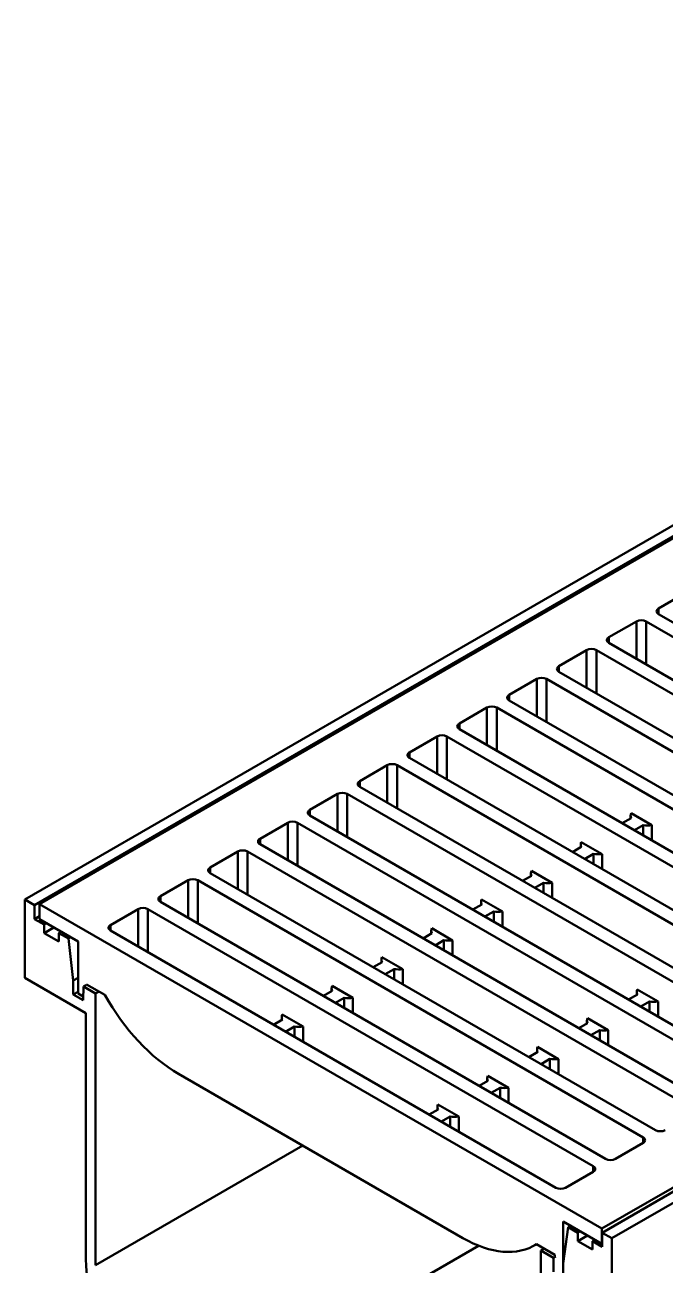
# Model space of a CAD drawing. Header units: millimetres. Extents: x 0 to 2100, y 0 to 1485.
# Drawn here: x 1194.5 to 1287.9, y 314.6 to 495.4 of the extents above; entities that cross this region are included whole.
import ezdxf

# ---------------------------------------------------------------- set-up
doc = ezdxf.new("R2010")
doc.units = ezdxf.units.MM
doc.header["$LTSCALE"] = 5
doc.layers.add('Sichtbar (ISO)', color=7, linetype='Continuous', lineweight=50)
doc.layers.add('Sichtbar schmal (ISO)', color=7, linetype='Continuous', lineweight=50)

msp = doc.modelspace()

# ---------------------------------------------------------------- linework, layer by layer
at = {"layer": 'Sichtbar (ISO)'}
for p, q in [((1194.502, 367.919), (1901.609, 776.167)), ((1195.916, 367.102), (1903.023, 775.351)), ((1196.659, 367.245), (1903.058, 775.085)), ((1278.612, 319.929), (1985.012, 727.769)), ((1278.648, 319.337), (1985.754, 727.586)), ((1280.062, 318.521), (1987.169, 726.769)), ((1286.899, 410.323), (1290.93, 412.65)), ((1351.812, 372.03), (1286.899, 409.507)), ((1279.635, 406.13), (1283.666, 408.457)), ((1285.08, 408.457), (1349.993, 370.979)), ((1344.548, 367.836), (1279.635, 405.313)), ((1272.372, 401.936), (1276.402, 404.263)), ((1277.816, 404.263), (1342.729, 366.786)), ((1265.108, 397.742), (1269.139, 400.069)), ((1270.553, 400.069), (1335.465, 362.592)), ((1337.284, 363.642), (1272.372, 401.119)), ((1330.02, 359.448), (1265.108, 396.926)), ((1257.844, 393.548), (1261.875, 395.875)), ((1263.289, 395.875), (1328.201, 358.398)), ((1322.757, 355.255), (1257.844, 392.732)), ((1250.581, 389.355), (1254.611, 391.682)), ((1256.025, 391.682), (1320.938, 354.205)), ((1243.317, 385.161), (1247.347, 387.488)), ((1248.762, 387.488), (1313.674, 350.011)), ((1315.493, 351.061), (1250.581, 388.538)), ((1308.229, 346.867), (1243.317, 384.345)), ((1236.053, 380.967), (1240.084, 383.294)), ((1241.498, 383.294), (1306.41, 345.817)), ((1300.966, 342.674), (1236.053, 380.151)), ((1281.603, 379.015), (1282.891, 379.758)), ((1282.806, 379.709), (1282.806, 380.132)), ((1282.88, 380.482), (1285.912, 378.732)), ((1228.789, 376.774), (1232.82, 379.101)), ((1234.234, 379.101), (1299.147, 341.623)), ((1283.371, 377.994), (1284.659, 378.738)), ((1284.659, 377.251), (1284.659, 378.738)), ((1285.912, 378.732), (1285.912, 376.527)), ((1275.617, 376.288), (1278.648, 374.538)), ((1221.526, 372.58), (1225.556, 374.907)), ((1226.97, 374.907), (1291.883, 337.43)), ((1293.702, 338.48), (1228.789, 375.957)), ((1274.339, 374.821), (1275.627, 375.565)), ((1275.542, 375.515), (1275.542, 375.938)), ((1276.107, 373.8), (1277.395, 374.544)), ((1277.395, 373.057), (1277.395, 374.544)), ((1278.648, 374.538), (1278.648, 372.333)), ((1214.262, 368.386), (1218.293, 370.713)), ((1219.707, 370.713), (1284.619, 333.236)), ((1286.438, 334.286), (1221.526, 371.763)), ((1267.076, 370.627), (1268.363, 371.371)), ((1268.278, 371.322), (1268.278, 371.744)), ((1268.353, 372.095), (1271.385, 370.344)), ((1268.843, 369.607), (1270.131, 370.35)), ((1270.131, 368.863), (1270.131, 370.35)), ((1271.385, 370.344), (1271.385, 368.14)), ((1194.502, 367.919), (1194.502, 356.488)), ((1195.916, 367.102), (1194.502, 367.919)), ((1195.916, 365.061), (1195.916, 367.102)), ((1278.612, 319.929), (1196.659, 367.245)), ((1196.659, 367.245), (1196.659, 365.041)), ((1279.174, 330.093), (1214.262, 367.57)), ((1259.812, 366.434), (1261.1, 367.177)), ((1261.015, 367.128), (1261.015, 367.551)), ((1261.089, 367.901), (1264.121, 366.15)), ((1195.916, 365.061), (1196.659, 365.49)), ((1206.998, 364.192), (1211.029, 366.52)), ((1212.443, 366.52), (1277.355, 329.042)), ((1261.58, 365.413), (1262.867, 366.157)), ((1262.867, 364.67), (1262.867, 366.157)), ((1264.121, 366.15), (1264.121, 363.946)), ((1197.33, 364.245), (1195.916, 365.061)), ((1196.659, 365.041), (1202.28, 361.795)), ((1197.33, 364.245), (1197.684, 364.449)), ((1197.33, 363.02), (1197.33, 364.245)), ((1197.33, 363.02), (1198.745, 363.836)), ((1253.825, 363.707), (1256.857, 361.957)), ((1199.452, 361.795), (1197.33, 363.02)), ((1199.452, 363.02), (1199.805, 363.224)), ((1200.866, 362.203), (1199.452, 363.02)), ((1199.452, 363.02), (1199.452, 361.795)), ((1200.866, 362.203), (1201.219, 362.407)), ((1201.573, 356.08), (1200.866, 362.203)), ((1202.28, 361.795), (1202.28, 354.202)), ((1271.911, 325.899), (1206.998, 363.376)), ((1252.548, 362.24), (1253.836, 362.983)), ((1253.751, 362.934), (1253.751, 363.357)), ((1254.316, 361.219), (1255.604, 361.963)), ((1255.604, 360.476), (1255.604, 361.963)), ((1256.857, 361.957), (1256.857, 359.752)), ((1245.284, 358.046), (1246.572, 358.79)), ((1246.487, 358.741), (1246.487, 359.163)), ((1246.562, 359.513), (1249.593, 357.763)), ((1194.502, 356.488), (1203.412, 351.344)), ((1201.573, 356.08), (1202.28, 356.488)), ((1247.052, 357.026), (1248.34, 357.769)), ((1248.34, 356.282), (1248.34, 357.769)), ((1249.593, 357.763), (1249.593, 355.559)), ((1201.573, 354.038), (1201.573, 356.08)), ((1201.573, 354.038), (1202.28, 354.447)), ((1203.064, 355.219), (1202.987, 353.222)), ((1203.064, 355.219), (1203.418, 355.423)), ((1204.826, 354.202), (1203.064, 355.219)), ((1203.518, 355.365), (1203.518, 355.528)), ((1203.518, 355.528), (1206.169, 353.998)), ((1204.826, 354.202), (1205.321, 354.487)), ((1238.021, 353.853), (1239.309, 354.596)), ((1239.223, 354.547), (1239.223, 354.97)), ((1239.298, 355.32), (1242.33, 353.569)), ((1283.713, 354.023), (1283.713, 354.446)), ((1283.787, 354.796), (1286.819, 353.046)), ((1202.987, 353.222), (1201.573, 354.038)), ((1202.28, 354.202), (1203.009, 353.781)), ((1204.826, 314.602), (1204.826, 354.202)), ((1239.789, 352.832), (1241.076, 353.575)), ((1241.076, 352.088), (1241.076, 353.575)), ((1242.33, 353.569), (1242.33, 351.365)), ((1283.798, 354.072), (1282.51, 353.329)), ((1285.566, 353.052), (1284.278, 352.308)), ((1285.566, 351.565), (1285.566, 353.052)), ((1286.819, 353.046), (1286.819, 350.841)), ((1203.412, 351.344), (1203.412, 315.418)), ((1232.034, 351.126), (1235.066, 349.376)), ((1230.757, 349.659), (1232.045, 350.402)), ((1231.96, 350.353), (1231.96, 350.776)), ((1232.525, 348.638), (1233.813, 349.382)), ((1233.813, 347.895), (1233.813, 349.382)), ((1235.066, 349.376), (1235.066, 347.171)), ((1276.534, 349.879), (1275.246, 349.135)), ((1276.449, 349.83), (1276.449, 350.252)), ((1276.524, 350.602), (1279.555, 348.852)), ((1278.302, 348.858), (1277.014, 348.115)), ((1278.302, 347.371), (1278.302, 348.858)), ((1279.555, 348.852), (1279.555, 346.647)), ((1269.27, 345.685), (1267.983, 344.942)), ((1269.185, 345.636), (1269.185, 346.059)), ((1269.26, 346.409), (1272.292, 344.658)), ((1271.038, 344.664), (1269.75, 343.921)), ((1271.038, 343.177), (1271.038, 344.664)), ((1272.292, 344.658), (1272.292, 342.454)), ((1216.914, 342.487), (1258.357, 318.56)), ((1261.921, 341.442), (1261.921, 341.865)), ((1261.996, 342.215), (1265.028, 340.465)), ((1262.007, 341.491), (1260.719, 340.748)), ((1263.774, 340.471), (1262.487, 339.727)), ((1263.774, 338.984), (1263.774, 340.471)), ((1265.028, 340.465), (1265.028, 338.26)), ((1254.743, 337.298), (1253.455, 336.554)), ((1254.658, 337.248), (1254.658, 337.671)), ((1254.732, 338.021), (1257.764, 336.271)), ((1256.511, 336.277), (1255.223, 335.533)), ((1256.511, 334.79), (1256.511, 336.277)), ((1257.764, 336.271), (1257.764, 334.066)), ((1284.619, 332.42), (1280.589, 330.093)), ((1277.355, 328.226), (1273.325, 325.899)), ((1272.991, 314.847), (1272.991, 320.97)), ((1272.991, 320.97), (1278.612, 317.725)), ((1273.698, 320.154), (1272.991, 314.847)), ((1273.698, 320.154), (1274.051, 320.358)), ((1275.112, 319.337), (1273.698, 320.154)), ((1275.112, 319.337), (1275.466, 319.541)), ((1275.112, 318.113), (1275.112, 319.337)), ((1275.112, 318.113), (1276.526, 318.929)), ((1277.233, 318.113), (1277.587, 318.317)), ((1278.612, 317.725), (1278.612, 319.929)), ((1278.648, 319.337), (1278.648, 317.296)), ((1280.062, 318.521), (1278.648, 319.337)), ((1280.062, 307.09), (1280.062, 318.521)), ((1269.107, 317.66), (1268.863, 317.519)), ((1269.102, 317.663), (1271.753, 316.133)), ((1269.738, 316.724), (1270.233, 317.01)), ((1271.577, 315.663), (1269.738, 316.724)), ((1269.738, 316.724), (1269.738, 277.124)), ((1277.233, 316.888), (1275.112, 318.113)), ((1277.233, 318.113), (1277.233, 316.888)), ((1278.648, 317.296), (1277.233, 318.113)), ((1278.612, 317.725), (1278.648, 317.745)), ((1271.577, 315.663), (1271.93, 315.867)), ((1271.577, 313.622), (1271.577, 315.663)), ((1271.753, 316.133), (1271.753, 315.969)), ((1272.991, 314.847), (1272.991, 312.805))]:
    msp.add_line(p, q, dxfattribs=at)
for centre, major_axis, start_param, end_param in [((1287.606, 409.915), (-1, 0), 5.4977871, 7.0685835), ((1284.373, 408.048), (-1, 0), 3.9269908, 5.4977871), ((1280.343, 405.721), (-1, 0), 5.4977871, 7.0685835), ((1277.109, 403.855), (-1, 0), 3.9269908, 5.4977871), ((1273.079, 401.528), (-1, 0), 5.4977871, 7.0685835), ((1269.846, 399.661), (-1, 0), 3.9269908, 5.4977871), ((1262.582, 395.467), (-1, 0), 3.9269908, 5.4977871), ((1265.815, 397.334), (-1, 0), 5.4977871, 7.0685835), ((1258.551, 393.14), (-1, 0), 5.4977871, 7.0685835), ((1255.318, 391.274), (-1, 0), 3.9269908, 5.4977871), ((1251.288, 388.947), (-1, 0), 5.4977871, 7.0685835), ((1248.054, 387.08), (-1, 0), 3.9269908, 5.4977871), ((1244.024, 384.753), (-1, 0), 5.4977871, 7.0685835), ((1240.791, 382.886), (-1, 0), 3.9269908, 5.4977871), ((1236.76, 380.559), (-1, 0), 5.4977871, 7.0685835), ((1285.306, 380.132), (-2.5, 0), 6.0381997, 6.5449847), ((1233.527, 378.692), (-1, 0), 3.9269908, 5.4977871), ((1285.306, 380.132), (-2.5, 0), 1.3089969, 1.8157819), ((1229.497, 376.365), (-1, 0), 5.4977871, 7.0685835), ((1278.042, 375.938), (-2.5, 0), 6.0381997, 6.5449847), ((1226.263, 374.499), (-1, 0), 3.9269908, 5.4977871), ((1278.042, 375.938), (-2.5, 0), 1.3089969, 1.8157819), ((1222.233, 372.172), (-1, 0), 5.4977871, 7.0685835), ((1219, 370.305), (-1, 0), 3.9269908, 5.4977871), ((1270.778, 371.744), (-2.5, 0), 6.0381997, 6.5449847), ((1270.778, 371.744), (-2.5, 0), 1.3089969, 1.8157819), ((1214.969, 367.978), (-1, 0), 5.4977871, 7.0685835), ((1263.515, 367.551), (-2.5, 0), 6.0381997, 6.5449847), ((1211.736, 366.111), (-1, 0), 3.9269908, 5.4977871), ((1263.515, 367.551), (-2.5, 0), 1.3089969, 1.8157819), ((1207.705, 363.784), (-1, 0), 5.4977871, 7.0685835), ((1256.251, 363.357), (-2.5, 0), 6.0381997, 6.5449847), ((1256.251, 363.357), (-2.5, 0), 1.3089969, 1.8157819), ((1248.987, 359.163), (-2.5, 0), 6.0381997, 6.5449847), ((1248.987, 359.163), (-2.5, 0), 1.3089969, 1.8157819), ((1241.723, 354.97), (-2.5, 0), 6.0381997, 6.5449847), ((1286.213, 354.446), (-2.5, 0), 6.0381997, 6.5449847), ((1216.914, 359.643), (10.506, -18.197), 4.6893772, 5.4977871), ((1241.723, 354.97), (-2.5, 0), 1.3089969, 1.8157819), ((1286.213, 354.446), (-2.5, 0), 1.3089969, 1.8157819), ((1234.46, 350.776), (-2.5, 0), 6.0381997, 6.5449847), ((1234.46, 350.776), (-2.5, 0), 1.3089969, 1.8157819), ((1278.949, 350.252), (-2.5, 0), 6.0381997, 6.5449847), ((1278.949, 350.252), (-2.5, 0), 1.3089969, 1.8157819), ((1271.685, 346.059), (-2.5, 0), 6.0381997, 6.5449847), ((1271.685, 346.059), (-2.5, 0), 1.3089969, 1.8157819), ((1264.421, 341.865), (-2.5, 0), 6.0381997, 6.5449847), ((1264.421, 341.865), (-2.5, 0), 1.3089969, 1.8157819), ((1257.158, 337.671), (-2.5, 0), 6.0381997, 6.5449847), ((1257.158, 337.671), (-2.5, 0), 1.3089969, 1.8157819), ((1283.912, 332.828), (1, 0), 5.4977871, 7.0685835), ((1287.145, 334.694), (1, 0), 3.9269908, 5.4977871), ((1279.882, 330.501), (1, 0), 3.9269908, 5.4977871), ((1276.648, 328.634), (1, 0), 5.4977871, 7.0685835), ((1272.618, 326.307), (1, 0), 3.9269908, 5.4977871), ((1258.357, 335.716), (10.506, -18.197), 5.4977871, 6.306197), ((1217.554, 307.253), (10, -17.321), 3.9269908, 5.4977871)]:
    msp.add_ellipse(centre, major_axis=major_axis, ratio=0.5773503, start_param=start_param, end_param=end_param, dxfattribs=at)
at = {"layer": 'Sichtbar schmal (ISO)'}
for p, q in [((1286.899, 409.507), (1286.899, 410.323)), ((1283.666, 408.457), (1283.666, 402.986)), ((1285.08, 402.17), (1285.08, 408.457)), ((1279.635, 405.313), (1279.635, 406.13)), ((1276.402, 404.263), (1276.402, 398.792)), ((1277.816, 397.976), (1277.816, 404.263)), ((1272.372, 401.119), (1272.372, 401.936)), ((1269.139, 400.069), (1269.139, 394.599)), ((1270.553, 393.782), (1270.553, 400.069)), ((1265.108, 396.926), (1265.108, 397.742)), ((1261.875, 395.875), (1261.875, 390.405)), ((1263.289, 389.588), (1263.289, 395.875)), ((1257.844, 392.732), (1257.844, 393.548)), ((1254.611, 391.682), (1254.611, 386.211)), ((1256.025, 385.395), (1256.025, 391.682)), ((1250.581, 388.538), (1250.581, 389.355)), ((1247.347, 387.488), (1247.347, 382.018)), ((1248.762, 381.201), (1248.762, 387.488)), ((1243.317, 384.345), (1243.317, 385.161)), ((1240.084, 383.294), (1240.084, 377.824)), ((1241.498, 377.007), (1241.498, 383.294)), ((1236.053, 380.151), (1236.053, 380.967)), ((1232.82, 379.101), (1232.82, 373.63)), ((1234.234, 372.814), (1234.234, 379.101)), ((1228.789, 375.957), (1228.789, 376.774)), ((1225.556, 374.907), (1225.556, 369.436)), ((1226.97, 368.62), (1226.97, 374.907)), ((1221.526, 371.763), (1221.526, 372.58)), ((1218.293, 370.713), (1218.293, 365.243)), ((1219.707, 364.426), (1219.707, 370.713)), ((1214.262, 367.57), (1214.262, 368.386)), ((1211.029, 366.52), (1211.029, 361.049)), ((1212.443, 360.232), (1212.443, 366.52)), ((1206.998, 363.376), (1206.998, 364.192)), ((1284.619, 333.236), (1284.619, 332.42)), ((1204.826, 314.602), (1235.019, 332.034)), ((1277.355, 329.042), (1277.355, 328.226)), ((1217.554, 292.556), (1260.654, 317.44))]:
    msp.add_line(p, q, dxfattribs=at)

doc.saveas('drawing.dxf')
